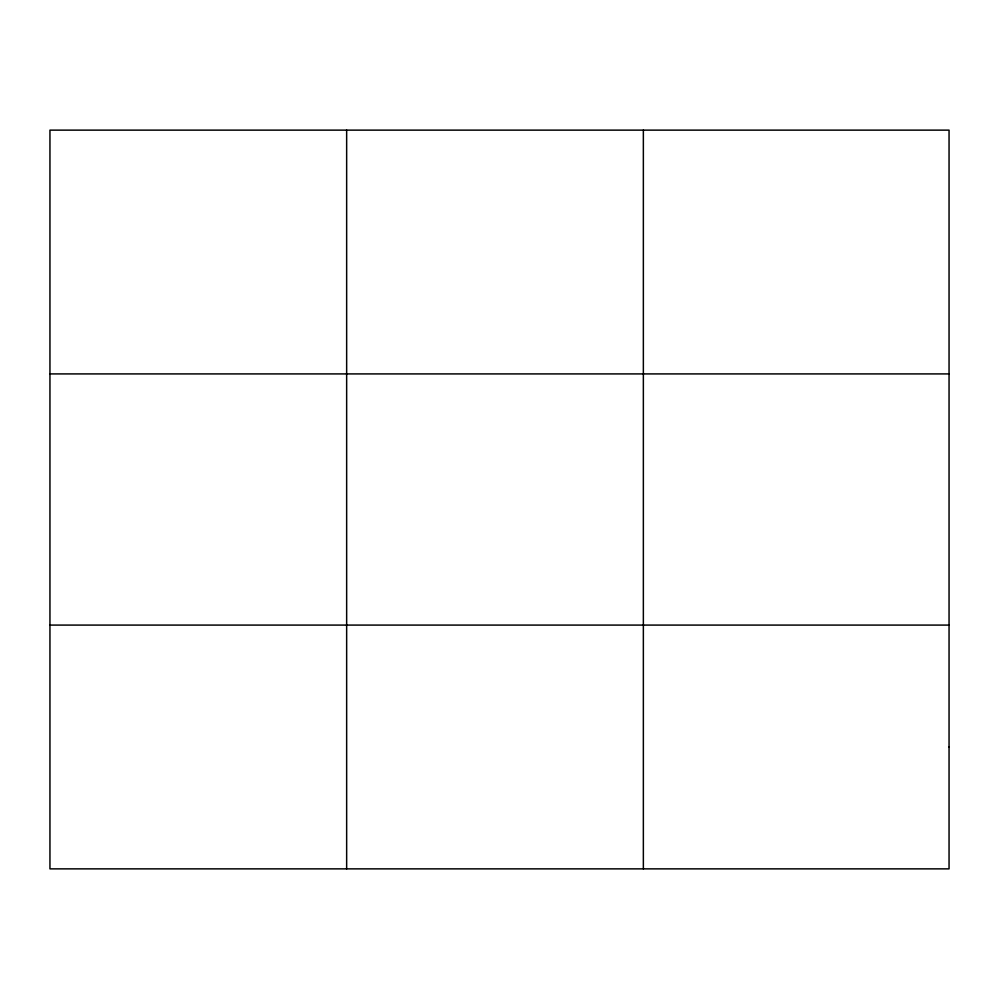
<?xml version="1.0" encoding="UTF-8"?>
<svg xmlns="http://www.w3.org/2000/svg" width="999" height="999" viewBox="0 0 999 999"><rect width="100%" height="100%" fill="white"/><g stroke="black" fill="none" stroke-linecap="round" stroke-linejoin="round"><path stroke-width="1.5" d="M346.653 868.868L346.653 130.132M643.356 868.868L643.356 130.132M49.95 373.913L949.05 373.913M49.95 625.087L949.05 625.087M949.05 746.977L949.05 868.868L49.95 868.868L49.95 130.132L949.05 130.132L949.05 746.977"/></g></svg>
